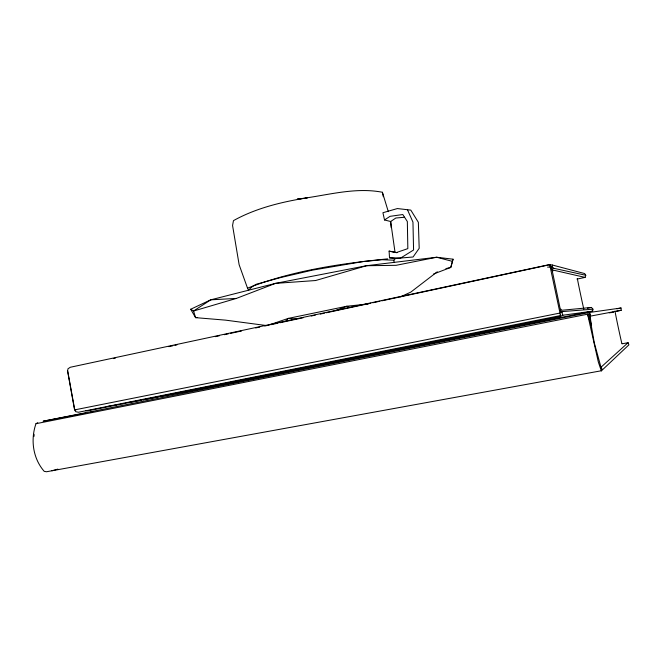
<?xml version="1.0" encoding="UTF-8"?>
<svg xmlns="http://www.w3.org/2000/svg" width="662" height="662" viewBox="0 0 662 662"><rect width="100%" height="100%" fill="white"/><g stroke="black" fill="none" stroke-linecap="round" stroke-linejoin="round"><path stroke-width="0.99" d="M601.485 370.737L601.799 368.519L601.319 370.828L598.324 361.99L587.583 314.193L35.971 423.705C30.378 439.709 32.901 458.418 44.213 471.344L46.489 471.758L601.485 370.737L628.9 344.869L628.089 342.684L622.007 343.835M160.27 396.579L222.887 384.829L592.639 311.148L592.945 309.179L591.456 307.449L561.475 310.288L560.822 309.096L560.416 310.9M433.519 274.027L450.797 267.431L453.048 259.198L436.672 257.245L366.516 265.719L275.516 283.369L210.756 299.828L190.689 309.245L195.58 317.652L225.568 320.143L266.091 325.505M453.048 259.198L450.797 267.431L445.915 268.582M577.007 279.091L585.092 277.395L585.762 275.276L584.678 273.572L552.315 265.015L549.477 264.775L381.875 300.821M551.024 266.894L549.675 264.552L70.304 367.261L67.954 368.808L67.681 370.91L74.748 409.869L75.683 411.665L78.43 412.252L560.383 315.575L560.78 315.062M285.562 321.434L288.218 318.405L346.888 306.233L368.155 303.957M394.014 262.442L393.907 260.199L395.528 258.445L413.063 256.997L419.187 248.316L418.351 222.308L410.796 210.102L397.374 208.555L382.926 212.725L384.523 219.966L390.646 221.513L395.851 218.013L404.598 217.252M628.089 342.684L601.129 367.104L601.526 369.231L594.277 342.775L589.081 312.969L590.38 314.549L589.163 312.505L43.08 421.222L85.655 413.096M437.292 271.776L410.763 292.141L400.485 296.833M592.945 309.179L562.783 311.554L561.773 312.224L562.865 315.236L592.639 311.148M384.523 219.966L390.059 216.333L402.802 214.538L407.337 221.522L407.842 248.614L396.24 252.603L389.099 251.121L389.521 257.808L395.528 258.445M560.772 312.505L562.783 311.554M35.971 423.705L37.751 422.695M562.865 315.236L560.342 316.544L87.127 410.92L85.539 410.606M393.907 260.199L382.09 259.711L363.421 261.515L312.456 270.137L280.978 277.469L256.186 284.279L252.479 286.414L248.523 290.088L247.522 288.169C292.05 270.667 340.276 263.592 387.7 258.867M335.502 310.627L346.888 306.233L349.569 307.35M190.689 309.245L193.569 311.008L236.367 298.421L275.516 283.369L315.6 280.531L366.516 265.719L396.058 265.321L436.672 257.245L452.494 261.382M268.069 325.315L288.218 318.405L296.444 319.034M551.38 267.779L552.307 267.465L553.705 268.292L585.762 275.276M549.675 264.552L559.994 313.052L74.748 409.869M561.699 312.199L560.954 312.423L551.429 266.985L547.557 267.134M51.917 470.765L57.892 469.11M113.318 358.581L115.337 358.15M168.843 346.64L172.881 345.771M174.9 345.332L176.919 344.902M215.291 336.652L219.329 335.783M224.377 334.691L228.415 333.822M230.434 333.391L241.539 331M255.673 327.963L259.711 327.094M264.759 326.01L268.797 325.141M270.816 324.703L277.883 323.188M279.902 322.75L303.122 317.76M311.206 316.022L315.244 315.153M320.292 314.061L324.33 313.2M326.349 312.762L370.77 303.204M372.789 302.774L379.856 301.251M587.401 308.26L591.456 307.449M616.967 308.798L621.03 307.995L621.179 310.304L616.115 311.305M611.258 312.613L613.285 312.207L609.288 312.853M90.719 412.128L92.746 411.739M621.179 310.304L590.347 316.138L589.916 314.351L591.307 325.257L587.583 314.193L589.61 314.326M107.757 406.435L109.776 406.063M114.824 405.111L116.843 404.73M121.891 403.787L123.91 403.406M128.966 402.455L134.014 401.511M136.033 401.131L141.08 400.187M143.1 399.807L158.251 396.96M589.163 312.505L621.03 307.995M306.382 197.963C281.333 202.009 255.772 208.224 233.463 220.636L232.569 225.502L239.131 264.717L247.522 288.169M303.312 198.451L297.304 199.096C325.53 195.944 353.905 186.775 382.396 192.253L388.321 211.666M305.306 198.236L307.309 198.021M197.632 317.462L195.58 317.652L193.569 311.008L210.756 299.828L236.367 298.421M389.521 257.808L400.535 258.122L413.576 249.996L412.956 222.118L407.494 209.796M389.099 251.121L397.051 252.702M585.092 277.395L553.027 270.063L552.844 271.097L551.065 268.251M553.705 268.292L552.48 267.945L552.315 265.015M551.429 266.985L552.307 267.465M75.741 410.357L74.516 409.596L67.582 371.059M621.841 343.495L620.733 338.679A60.631 3.384 78 0 1 616.09 316.891L614.948 311.032M583.818 309.237L582.61 303.866A98.266 7.803 77.9 0 1 578.381 283.874L577.33 278.528M382.396 192.253L383.315 196.73M559.994 313.052L560.383 315.575M395.065 252.512L390.646 221.513L391.159 227.62M34.035 434.272L34.101 436.258"/></g></svg>
